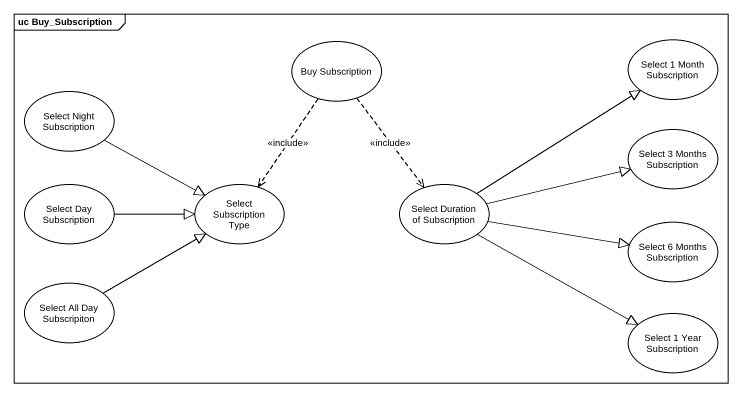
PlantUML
@startuml
mainframe uc Buy_Subscription
usecase "Buy Subscription" as Buy_Subscription
usecase "Select 1 Month Subscription" as Select_1_Month_Subscription
usecase "Select Night Subscription" as Select_Night_Subscription
usecase "Select 3 Months Subscription" as Select_3_Months_Subscription
usecase "Select Day Subscription" as Select_Day_Subscription
usecase "Select Subscription Type" as Select_Subscription_Type
usecase "Select Duration of Subscription" as Select_Duration_of
usecase "Select 6 Months Subscription" as Select_6_Months_Subscription
usecase "Select All Day Subscripiton" as Select_All_Day_Subscripiton
usecase "Select 1 Year Subscription" as Select_1_Year_Subscription
Buy_Subscription ..> Select_Subscription_Type : <<include>>
Buy_Subscription ..> Select_Duration_of : <<include>>
Select_Night_Subscription -right-|> Select_Subscription_Type
Select_Day_Subscription -right-|> Select_Subscription_Type
Select_Duration_of -up-|> Select_1_Month_Subscription
Select_Duration_of -right-|> Select_3_Months_Subscription
Select_Duration_of -right-|> Select_6_Months_Subscription
Select_Duration_of -right-|> Select_1_Year_Subscription
Select_All_Day_Subscripiton -right-|> Select_Subscription_Type
@enduml
